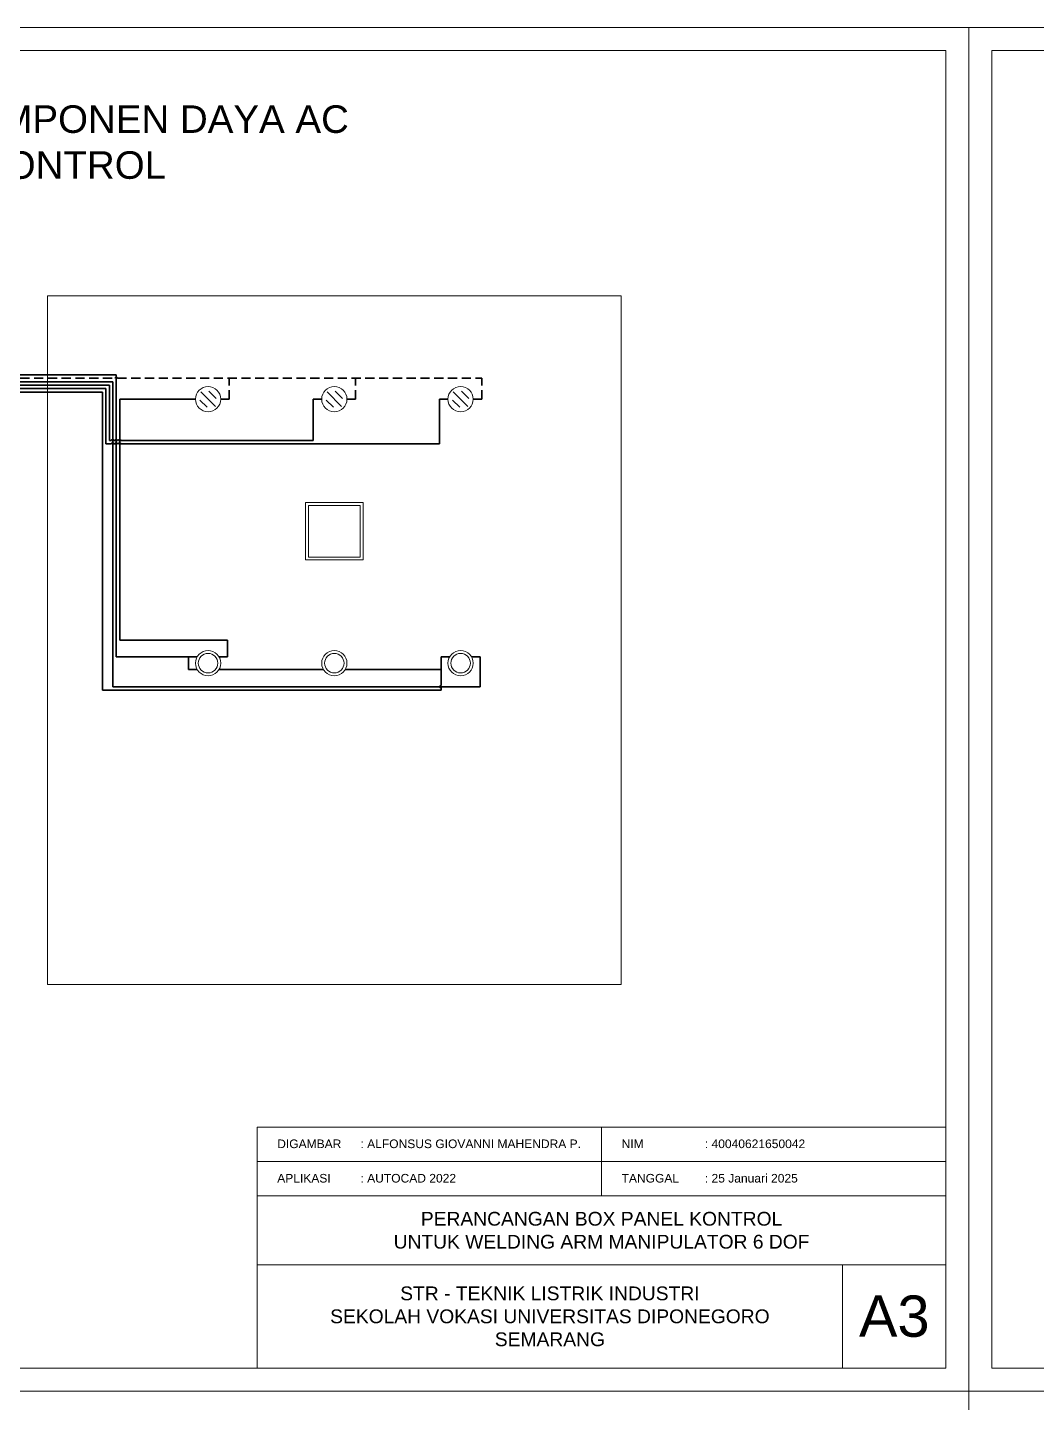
# Model space of a CAD drawing. Header units: millimetres. Extents: x 1937 to 4749, y 83 to 1608.
# Drawn here: x 2574.8 to 2794.6, y 377.4 to 676.9 of the extents above; entities that cross this region are included whole.
import ezdxf

# ---------------------------------------------------------------- set-up
doc = ezdxf.new("R2010")
doc.units = ezdxf.units.MM
doc.linetypes.add('JIS_02_2.0', pattern=[3, 2, -1])
doc.layers.get('0').update_dxf_attribs({"lineweight": 0})
for name, color, linetype, lineweight in [('Box Panel', 7, 'Continuous', 0), ('Fasa', 1, 'Continuous', 30), ('Netral', 150, 'JIS_02_2.0', 30)]:
    doc.layers.add(name, color=color, linetype=linetype, lineweight=lineweight)
doc.layers.add('Text', color=7, linetype='Continuous')
doc.styles.get("Standard").update_dxf_attribs({"font": 'arial.ttf'})

msp = doc.modelspace()

# ---------------------------------------------------------------- linework, layer by layer
at = {"linetype": 'ByBlock'}
for p, q in [((2624.829, 437.445), (2774.829, 437.445)), ((2624.829, 384.945), (2624.829, 437.445)), ((2699.829, 422.445), (2699.829, 437.445)), ((2624.829, 429.945), (2774.829, 429.945)), ((2624.829, 422.445), (2774.829, 422.445)), ((2624.829, 407.445), (2774.829, 407.445)), ((2752.329, 407.445), (2752.329, 384.945)), ((2774.829, 384.945), (2624.829, 384.945))]:
    msp.add_line(p, q, dxfattribs=at)
for points in [[(2359.829, 676.945), (2779.829, 676.945), (2779.829, 379.945), (2359.829, 379.945)], [(2779.829, 676.945), (3199.829, 676.945), (3199.829, 379.945), (2779.829, 379.945)], [(2364.829, 671.945), (2774.829, 671.945), (2774.829, 384.945), (2364.829, 384.945)], [(2784.829, 671.945), (3194.829, 671.945), (3194.829, 384.945), (2784.829, 384.945)], [(2635.385, 573.484), (2647.885, 573.484), (2647.885, 560.984), (2635.385, 560.984)], [(2636.01, 572.859), (2647.26, 572.859), (2647.26, 561.609), (2636.01, 561.609)], [(2359.829, 379.945), (2779.829, 379.945), (2779.829, 82.945), (2359.829, 82.945)], [(2779.829, 379.945), (3199.829, 379.945), (3199.829, 82.945), (2779.829, 82.945)]]:
    msp.add_lwpolyline(points, close=True)
at = {"layer": 'Box Panel'}
msp.add_lwpolyline([(2579.135, 618.484), (2704.135, 618.484), (2704.135, 468.484), (2579.135, 468.484)], close=True, dxfattribs=at)
for centre, radius in [((2614.135, 595.984), 2.75), ((2641.635, 595.984), 2.75), ((2669.135, 595.984), 2.75), ((2614.135, 538.484), 2.75), ((2614.135, 538.484), 2.125), ((2641.635, 538.484), 2.75), ((2641.635, 538.484), 2.125), ((2669.135, 538.484), 2.75), ((2669.135, 538.484), 2.125)]:
    msp.add_circle(centre, radius, dxfattribs=at)
at = {"layer": 'Fasa'}
for p, q in [((2593.385, 599.782), (2508.785, 599.782)), ((2594.135, 601.282), (2542.497, 601.282)), ((2592.635, 599.032), (2543.997, 599.032)), ((2592.635, 599.032), (2592.635, 586.984)), ((2593.385, 533.342), (2593.385, 599.782)), ((2594.135, 601.282), (2594.135, 539.859)), ((2591.885, 598.282), (2544.747, 598.282)), ((2591.135, 597.532), (2544.997, 597.532)), ((2591.135, 597.532), (2591.135, 532.592)), ((2591.885, 598.282), (2591.885, 586.234)), ((2594.885, 595.984), (2611.385, 595.984)), ((2594.885, 543.484), (2594.885, 595.984)), ((2637.01, 595.984), (2637.01, 586.984)), ((2638.885, 595.984), (2637.01, 595.984)), ((2664.51, 595.984), (2664.51, 586.234)), ((2666.385, 595.984), (2664.51, 595.984)), ((2591.885, 586.234), (2593.135, 586.234)), ((2592.635, 586.984), (2593.135, 586.984)), ((2593.635, 586.984), (2593.885, 586.984)), ((2593.635, 586.234), (2593.885, 586.234)), ((2594.385, 586.984), (2594.635, 586.984)), ((2594.385, 586.234), (2594.635, 586.234)), ((2595.135, 586.984), (2637.01, 586.984)), ((2595.135, 586.234), (2664.51, 586.234)), ((2618.391, 543.484), (2594.885, 543.484)), ((2618.391, 539.859), (2618.391, 543.484)), ((2611.753, 539.859), (2594.135, 539.859)), ((2609.878, 537.109), (2609.878, 539.859)), ((2618.391, 539.859), (2616.516, 539.859)), ((2666.753, 539.859), (2664.878, 539.859)), ((2664.878, 537.109), (2664.878, 539.859)), ((2673.391, 539.859), (2671.516, 539.859)), ((2673.391, 533.342), (2673.391, 539.842)), ((2611.753, 537.109), (2609.878, 537.109)), ((2616.516, 537.109), (2639.253, 537.109)), ((2664.878, 537.109), (2644.016, 537.109)), ((2664.878, 537.109), (2664.878, 533.592)), ((2673.391, 533.342), (2593.385, 533.342)), ((2591.135, 532.592), (2664.878, 532.592)), ((2664.878, 533.092), (2664.878, 532.592))]:
    msp.add_line(p, q, dxfattribs=at)
for centre, start, end in [((2593.385, 586.984), 0, 180), ((2594.135, 586.984), 0, 180), ((2594.885, 586.984), 0, 180), ((2593.385, 586.234), 0, 180), ((2594.135, 586.234), 0, 180), ((2594.885, 586.234), 0, 180), ((2664.878, 533.342), 90, 270)]:
    msp.add_arc(centre, 0.25, start, end, dxfattribs=at)
at = {"layer": 'Netral'}
for p, q in [((2543.247, 600.532), (2593.885, 600.532)), ((2594.385, 600.532), (2673.76, 600.532)), ((2618.76, 595.984), (2618.76, 600.532)), ((2646.26, 595.984), (2646.26, 600.532)), ((2673.76, 595.984), (2673.76, 600.532)), ((2616.885, 595.984), (2618.76, 595.984)), ((2644.385, 595.984), (2646.26, 595.984)), ((2671.885, 595.984), (2673.76, 595.984))]:
    msp.add_line(p, q, dxfattribs=at)
msp.add_arc((2594.135, 600.532), 0.25, 0, 180, dxfattribs=at)
at = {"layer": 'Text'}
for p, q in [((2612.544, 597.575), (2615.726, 594.393)), ((2614.311, 597.751), (2615.902, 596.16)), ((2640.044, 597.575), (2643.226, 594.393)), ((2641.811, 597.751), (2643.402, 596.16)), ((2667.544, 597.575), (2670.726, 594.393)), ((2669.311, 597.751), (2670.902, 596.16)), ((2612.367, 595.807), (2613.958, 594.216)), ((2639.867, 595.807), (2641.458, 594.216)), ((2667.367, 595.807), (2668.958, 594.216))]:
    msp.add_line(p, q, dxfattribs=at)

# ---------------------------------------------------------------- texts
at = {"linetype": 'ByBlock'}
for s, width, heights, insert, char_height, attachment_point in [('      DIGAMBAR^I: ALFONSUS GIOVANNI MAHENDRA P.', 75, [7.5], (2624.829, 433.781), 1.875, 4), ('      NIM^I^I: 40040621650042', 75, [7.5], (2699.829, 433.781), 1.875, 4), ('      APLIKASI^I: AUTOCAD 2022', 75, [7.5], (2624.829, 426.281), 1.875, 4), ('      TANGGAL^I: 25 Januari 2025', 75, [7.5], (2699.829, 426.281), 1.875, 4), ('PERANCANGAN BOX PANEL KONTROL\\PUNTUK WELDING ARM MANIPULATOR 6 DOF', 150, [0], (2699.829, 414.945), 3, 5), ('STR - TEKNIK LISTRIK INDUSTRI\\PSEKOLAH VOKASI UNIVERSITAS DIPONEGORO\\PSEMARANG', 127.5, [0], (2688.579, 396.195), 3, 5), ('A3', 22.5, [0], (2763.579, 396.195), 9, 5)]:
    msp.add_mtext_dynamic_manual_height_columns(s, width=width, gutter_width=9.375, heights=heights, dxfattribs=dict(at, insert=insert, char_height=char_height, attachment_point=attachment_point))
at = {"layer": 'Text', "insert": (2569.829, 651.945), "char_height": 6, "attachment_point": 5}
msp.add_mtext_dynamic_manual_height_columns('PENGAWATAN KOMPONEN DAYA AC PANEL KONTROL', width=150.32938, gutter_width=1.875, heights=[31.386], dxfattribs=at)

doc.saveas('drawing.dxf')
